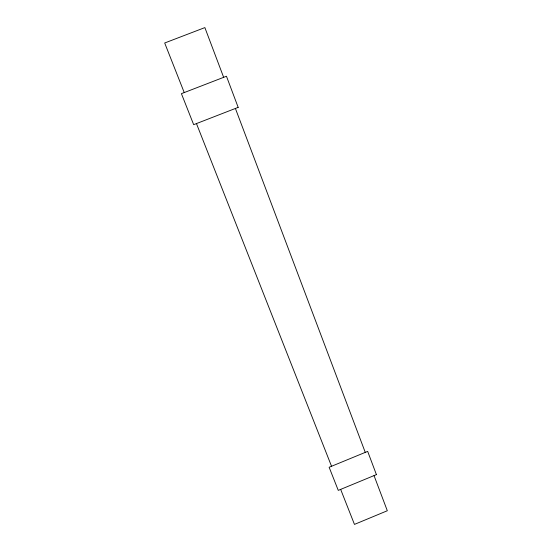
<?xml version="1.0" encoding="UTF-8"?>
<svg xmlns="http://www.w3.org/2000/svg" width="552" height="552" viewBox="0 0 552 552"><rect width="100%" height="100%" fill="white"/><g stroke="black" fill="none" stroke-linecap="round" stroke-linejoin="round"><path stroke-width="0.83" d="M184.237 92.57L164.689 42.994L204.868 27.6L223.65 77.342M196.464 123.586L331.538 466.267M340.66 489.389L354.46 524.4L387.311 510.745L374.035 475.596M235.4 108.454L365.265 452.385M376.416 474.616L338.266 490.376L329.13 467.261L367.673 451.391L376.416 474.616M238.174 107.378L193.669 124.669L181.415 93.661L226.458 76.252L238.174 107.378"/></g></svg>
